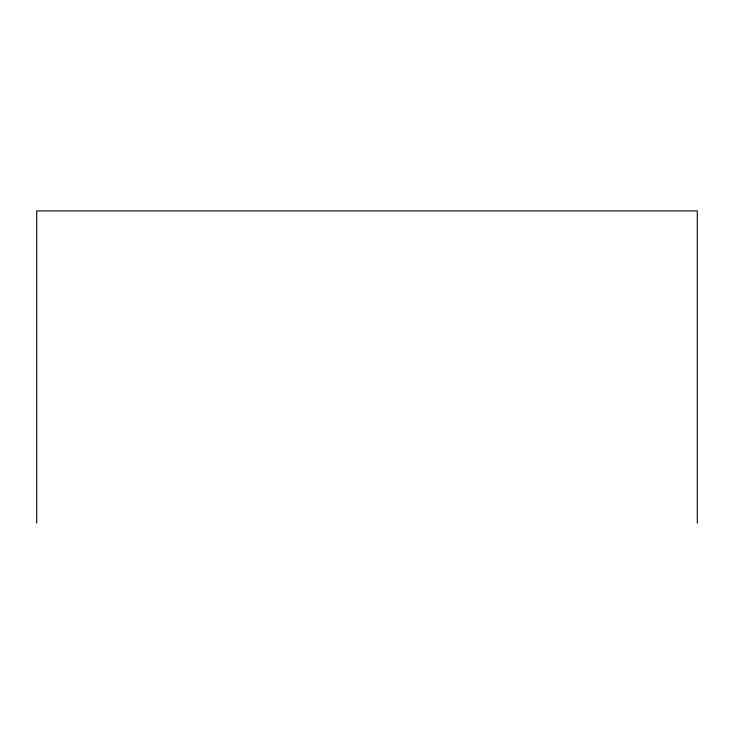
<?xml version="1.0" encoding="UTF-8"?>
<svg xmlns="http://www.w3.org/2000/svg" width="734" height="734" viewBox="0 0 734 734"><rect width="100%" height="100%" fill="white"/><g stroke="black" fill="none" stroke-linecap="round" stroke-linejoin="round"><path stroke-width="1.1" d="M697.3 523.094L697.3 210.906L36.7 210.906L36.7 523.094"/></g></svg>
